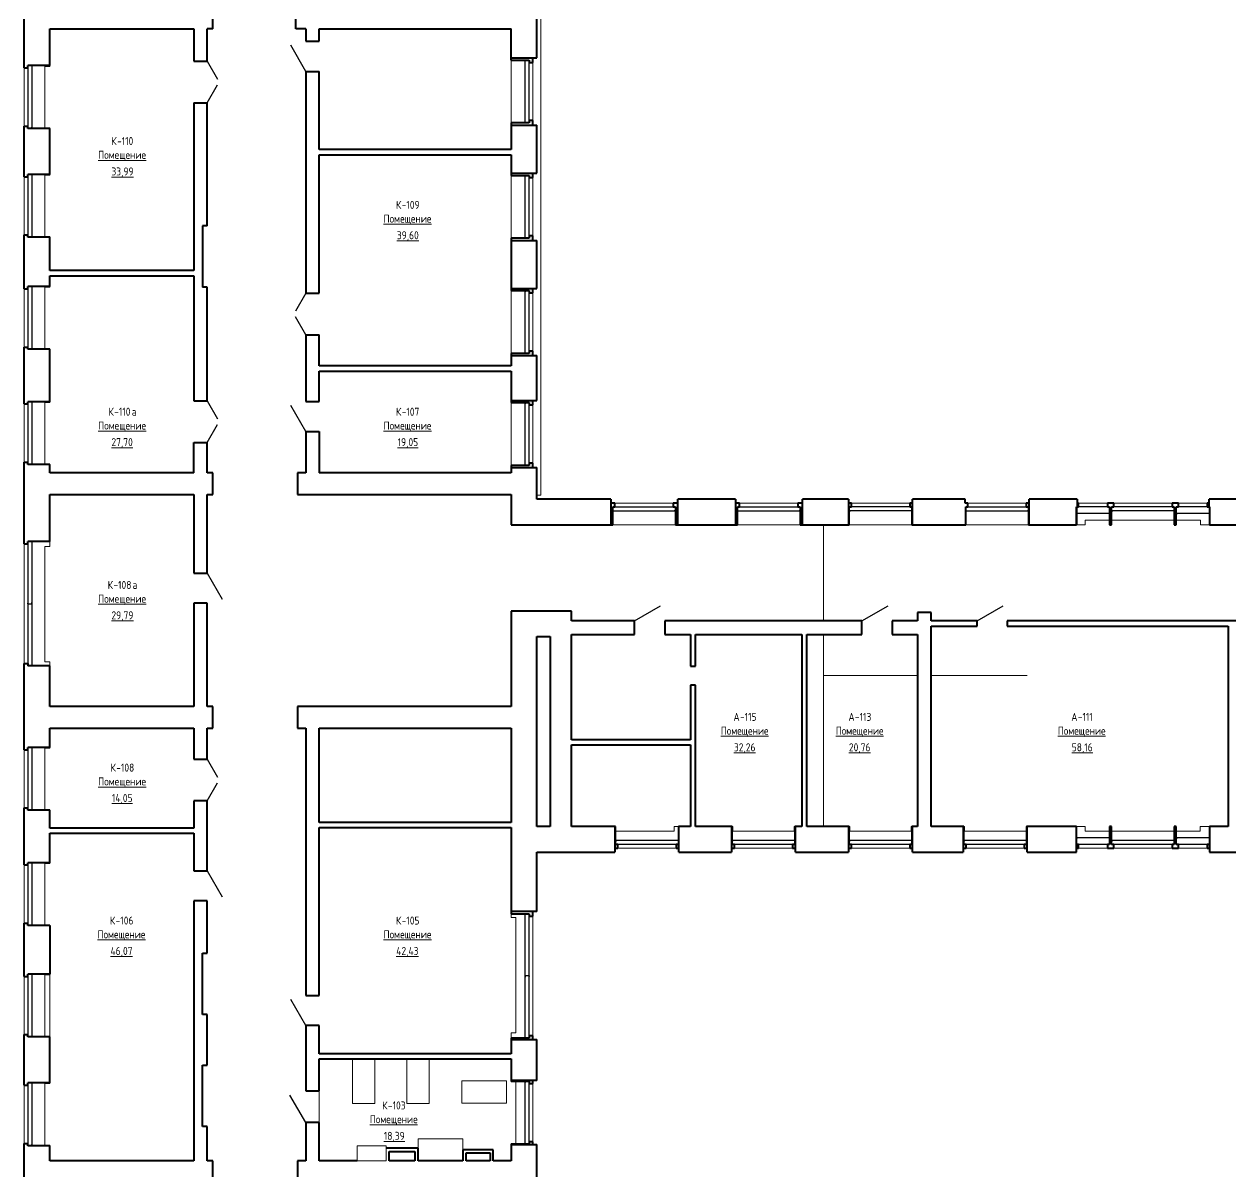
# Model space of a CAD drawing. Header units: millimetres. Extents: x -24 to 373619, y 275 to 149465.
# Drawn here: x 100066 to 137776, y 25385 to 61239 of the extents above; entities that cross this region are included whole.
import ezdxf

# ---------------------------------------------------------------- set-up
doc = ezdxf.new("R2010")
doc.units = ezdxf.units.MM
for name, color, linetype, lineweight in [('Двери', 7, 'Continuous', 18), ('Каркас_Импост', 7, 'Continuous', 30), ('Марки помещений', 7, 'Continuous', 18), ('Мебель', 7, 'Continuous', 18), ('Окна', 7, 'Continuous', 18), ('Панель', 7, 'Continuous', 30), ('Перекрытия', 7, 'Continuous', 18), ('Стены', 7, 'Continuous', 18), ('Стены разрез', 7, 'Continuous', 40)]:
    doc.layers.add(name, color=color, linetype=linetype, lineweight=lineweight)
doc.layers.add('Линии', color=7, linetype='Continuous', lineweight=9, true_color=0x00a600)
doc.styles.add('GOST Common_1', font='GOST Common.ttf', dxfattribs={"width": 0.9, "height": 250})

# ---------------------------------------------------------------- blocks, each defined once
blk = doc.blocks.new('ИРНИТУ-Окно-ГОСТ23166-99_4_2_Створки - 1920 x 2350-763711-001_Весь этаж')
at = {"layer": 'Каркас_Импост'}
for p, q in [((-1018.1, -100), (941.9, -100)), ((-1018.1, -220), (-1018.1, -100)), ((-1018.1, -100), (-983.1, -100)), ((-1018.1, -220), (941.9, -220)), ((-1018.1, -220), (-983.1, -220)), ((941.9, -100), (906.9, -100)), ((941.9, -220), (906.9, -220)), ((941.9, -220), (941.9, -100))]:
    blk.add_line(p, q, dxfattribs=at)
blk = doc.blocks.new('ИРНИТУ-Окно-ГОСТ23166-99_4_2_Створки - 1920 x 2350-1081127-001_Весь этаж')
at = {"layer": 'Каркас_Импост'}
for p, q in [((-1008.1, -100), (931.9, -100)), ((-1008.1, -220), (-1008.1, -100)), ((-1008.1, -100), (-973.1, -100)), ((-1008.1, -220), (931.9, -220)), ((-1008.1, -220), (-973.1, -220)), ((931.9, -100), (896.9, -100)), ((931.9, -220), (916.9, -220)), ((931.9, -220), (931.9, -100))]:
    blk.add_line(p, q, dxfattribs=at)
blk = doc.blocks.new('ИРНИТУ-Окно-ГОСТ23166-99_4_2_Створки - 1920 x 2350-1081123-001_Весь этаж')
at = {"layer": 'Каркас_Импост'}
for p, q in [((-1008.1, -100), (931.9, -100)), ((-1008.1, -220), (-1008.1, -100)), ((-1008.1, -100), (-973.1, -100)), ((-1008.1, -220), (931.9, -220)), ((-1008.1, -220), (-993.1, -220)), ((931.9, -100), (896.9, -100)), ((931.9, -220), (896.9, -220)), ((931.9, -220), (931.9, -100))]:
    blk.add_line(p, q, dxfattribs=at)
blk = doc.blocks.new('ИРНИТУ-Окно-ГОСТ23166-99_4_2_Створки - 1920 x 2350-934199-001_Весь этаж')
at = {"layer": 'Каркас_Импост'}
for p, q in [((-1018.1, 220), (941.9, 220)), ((-1018.1, 220), (-1018.1, 100)), ((-1018.1, 220), (-983.1, 220)), ((-1018.1, 100), (941.9, 100)), ((-1018.1, 100), (-983.1, 100)), ((941.9, 220), (906.9, 220)), ((941.9, 100), (906.9, 100)), ((941.9, 220), (941.9, 100))]:
    blk.add_line(p, q, dxfattribs=at)
blk = doc.blocks.new('ИРНИТУ-Окно-ГОСТ23166-99_2_1_Створка - 1000 x 2350-1080710-001_Весь этаж')
at = {"layer": 'Каркас_Импост'}
for p, q in [((-1018.1, 220), (21.9, 220)), ((-1018.1, 220), (-1018.1, 20)), ((-1018.1, 220), (-983.1, 220)), ((-1018.1, 20), (21.9, 20)), ((-1018.1, 20), (-983.1, 20)), ((21.9, 220), (-13.1, 220)), ((21.9, 20), (-13.1, 20)), ((21.9, 220), (21.9, 20))]:
    blk.add_line(p, q, dxfattribs=at)
blk = doc.blocks.new('ИРНИТУ_Дверь_Однопольная_ДеревяннаяВнутренняя_филенчатая - 900х2080 без верха-1341253-001_Весь этаж')
at = {"layer": 'Панель'}
blk.add_line((-470, 210), (344, 680), dxfattribs=at)
blk = doc.blocks.new('AC_Дверь_Двупольная_ДеревяннаяВнутренняя_филенчатая_с_верхом - 1260х2080-413008-001_Весь этаж')
at = {"layer": 'Панель'}
for p, q in [((-650, 210), (-87, 535)), ((650, 210), (87, 535))]:
    blk.add_line(p, q, dxfattribs=at)
blk = doc.blocks.new('ИРНИТУ_Дверь_Однопольная_ДеревяннаяВнутренняя_филенчатая - 900х2080-1341260-001_Весь этаж')
at = {"layer": 'Панель'}
blk.add_line((-470, 210), (344, 680), dxfattribs=at)
blk = doc.blocks.new('ИРНИТУ_Дверь_Однопольная_ДеревяннаяВнутренняя_филенчатая - 900х2080-1341269-001_Весь этаж')
at = {"layer": 'Панель'}
blk.add_line((-470, 80), (344, 550), dxfattribs=at)
blk = doc.blocks.new('ИРНИТУ_Дверь_Однопольная_ДеревяннаяВнутренняя_филенчатая - 950х3000_c верхней филенкой_-1341336-001_Весь этаж')
at = {"layer": 'Панель'}
blk.add_line((-495, 210), (362, 705), dxfattribs=at)
blk = doc.blocks.new('ИРНИТУ-Окно-ГОСТ23166-99_2_1_Створка - 1000 x 2350-1055992-001_Весь этаж')
at = {"layer": 'Каркас_Импост'}
for p, q in [((-1018.1, -20), (21.9, -20)), ((-1018.1, -220), (-1018.1, -20)), ((-1018.1, -20), (-983.1, -20)), ((-1018.1, -220), (21.9, -220)), ((-1018.1, -220), (-983.1, -220)), ((21.9, -20), (-13.1, -20)), ((21.9, -220), (-13.1, -220)), ((21.9, -220), (21.9, -20))]:
    blk.add_line(p, q, dxfattribs=at)
blk = doc.blocks.new('ИРНИТУ-Окно-ГОСТ23166-99_4_2_Створки - 1920 x 2350-949207-001_Весь этаж')
at = {"layer": 'Каркас_Импост'}
for p, q in [((-1018.1, -100), (941.9, -100)), ((-1018.1, -220), (-1018.1, -100)), ((-1018.1, -100), (-983.1, -100)), ((-1018.1, -220), (941.9, -220)), ((-1018.1, -220), (-983.1, -220)), ((941.9, -100), (906.9, -100)), ((941.9, -220), (906.9, -220)), ((941.9, -220), (941.9, -100))]:
    blk.add_line(p, q, dxfattribs=at)
blk = doc.blocks.new('ИРНИТУ-Окно-ГОСТ23166-99_4_2_Створки - 1920 x 2350-415137-001_Весь этаж')
at = {"layer": 'Каркас_Импост'}
for p, q in [((-1018.1, -160), (941.9, -160)), ((-1018.1, -280), (-1018.1, -160)), ((-1018.1, -160), (-983.1, -160)), ((-1018.1, -280), (941.9, -280)), ((-1018.1, -280), (-983.1, -280)), ((941.9, -160), (906.9, -160)), ((941.9, -280), (906.9, -280)), ((941.9, -280), (941.9, -160))]:
    blk.add_line(p, q, dxfattribs=at)
blk = doc.blocks.new('ИРНИТУ-Окно-ГОСТ23166-99_4_2_Створки - 1920 x 2350-670323-001_Весь этаж')
at = {"layer": 'Каркас_Импост'}
for p, q in [((-1008.1, -160), (931.9, -160)), ((-1008.1, -280), (-1008.1, -160)), ((-1008.1, -160), (-973.1, -160)), ((-1008.1, -280), (931.9, -280)), ((-1008.1, -280), (-973.1, -280)), ((931.9, -160), (896.9, -160)), ((931.9, -280), (916.9, -280)), ((931.9, -280), (931.9, -160))]:
    blk.add_line(p, q, dxfattribs=at)
blk = doc.blocks.new('ИРНИТУ-Окно-ГОСТ23166-99_4_2_Створки - 1920 x 2350-670325-001_Весь этаж')
at = {"layer": 'Каркас_Импост'}
for p, q in [((-1008.1, -160), (931.9, -160)), ((-1008.1, -280), (-1008.1, -160)), ((-1008.1, -160), (-973.1, -160)), ((-1008.1, -280), (931.9, -280)), ((-1008.1, -280), (-993.1, -280)), ((931.9, -160), (896.9, -160)), ((931.9, -280), (896.9, -280)), ((931.9, -280), (931.9, -160))]:
    blk.add_line(p, q, dxfattribs=at)
blk = doc.blocks.new('Шкаф 2 створки_стекло_ - 900х465х760х1455-1391719-001_Весь этаж')
at = {"layer": 'Мебель'}
for p, q in [((-450, 235.5), (450, 235.5)), ((-450, 235.5), (-450, 232.5)), ((450, 232.5), (-450, 232.5)), ((450, 232.5), (-450, 232.5)), ((-450, 232.5), (-450, -232.5)), ((450, 232.5), (450, 235.5)), ((450, -232.5), (450, 232.5)), ((-450, -232.5), (450, -232.5))]:
    blk.add_line(p, q, dxfattribs=at)
blk = doc.blocks.new('Стол СТ-1 - Стол СТ-1 1395х695х740-1389720-001_Весь этаж')
at = {"layer": 'Мебель'}
for p, q in [((-697.5, 347.5), (-697.5, -347.5)), ((697.5, -347.5), (697.5, 347.5)), ((-697.5, -347.5), (697.5, -347.5))]:
    blk.add_line(p, q, dxfattribs=at)
blk = doc.blocks.new('Стол СТ-1 - Стол СТ-1 1395х695х740-V33-001_Весь этаж')
at = {"layer": 'Мебель'}
for p, q in [((697.5, 347.5), (-697.5, 347.5)), ((-697.5, 347.5), (-697.5, -347.5)), ((-697.5, -347.5), (697.5, -347.5))]:
    blk.add_line(p, q, dxfattribs=at)
blk = doc.blocks.new('Стол СТ-1 - Стол СТ-1 1395х695х740-V34-001_Весь этаж')
at = {"layer": 'Мебель'}
for p, q in [((697.5, 347.5), (-697.5, 347.5)), ((-697.5, 347.5), (-697.5, -347.5)), ((697.5, -347.5), (697.5, 347.5)), ((-697.5, -347.5), (697.5, -347.5))]:
    blk.add_line(p, q, dxfattribs=at)

msp = doc.modelspace()

# ---------------------------------------------------------------- linework, layer by layer
at = {"layer": 'Линии'}
for p, q in [((125046, 45595), (125046, 42595)), ((125046, 42175), (125046, 36175)), ((125046, 40895), (127986, 40895)), ((128406, 40895), (131410, 40895))]:
    msp.add_line(p, q, dxfattribs=at)
at = {"layer": 'Перекрытия'}
msp.add_line((109286, 26929), (109286, 27919), dxfattribs=at)
at = {"layer": 'Стены'}
for p, q in [((116216, 70165), (116216, 46525)), ((115286, 58155), (115286, 60115)), ((115966, 60045), (115966, 58225)), ((100066, 58053), (100066, 59873)), ((100716, 58001), (100716, 59921)), ((100716, 59921), (100866, 59921)), ((100866, 59943), (100866, 59921)), ((100866, 58001), (100716, 58001)), ((100866, 58001), (100866, 57983)), ((100066, 54653), (100066, 56473)), ((100716, 54601), (100716, 56521)), ((100716, 56521), (100866, 56521)), ((100866, 56543), (100866, 56521)), ((115286, 54555), (115286, 56515)), ((115966, 56445), (115966, 54625)), ((100866, 54601), (100716, 54601)), ((100866, 54601), (100866, 54583)), ((100066, 51153), (100066, 52973)), ((100716, 51101), (100716, 53021)), ((100716, 53021), (100866, 53021)), ((100866, 53043), (100866, 53021)), ((115286, 50955), (115286, 52915)), ((115966, 52845), (115966, 51025)), ((100866, 51101), (100716, 51101)), ((100866, 51101), (100866, 51083)), ((100716, 47496), (100716, 49416)), ((100716, 49416), (100866, 49416)), ((100866, 49443), (100866, 49416)), ((115286, 47455), (115286, 49415)), ((100066, 47553), (100066, 49373)), ((115966, 49345), (115966, 47525)), ((100866, 47496), (100716, 47496)), ((100866, 47496), (100866, 47483)), ((116086, 46525), (116216, 46525)), ((118529, 46275), (120349, 46275)), ((122426, 46275), (124246, 46275)), ((125920, 46275), (127740, 46275)), ((129561, 46275), (131381, 46275)), ((132969, 46155), (132969, 45595)), ((133018, 46275), (133918, 46275)), ((134118, 46275), (135938, 46275)), ((136138, 46275), (137038, 46275)), ((137093, 45595), (137093, 46155)), ((133223, 45595), (133223, 45745)), ((133223, 45745), (133988, 45745)), ((134048, 45745), (136008, 45745)), ((136068, 45745), (136823, 45745)), ((136823, 45745), (136823, 45595)), ((120419, 45595), (118459, 45595)), ((124316, 45595), (122356, 45595)), ((127810, 45595), (125850, 45595)), ((131451, 45595), (129491, 45595)), ((133223, 45595), (132948, 45595)), ((137108, 45595), (136823, 45595)), ((100066, 41263), (100066, 45003)), ((100716, 41316), (100716, 44916)), ((100716, 44916), (100866, 44916)), ((100866, 45073), (100866, 44916)), ((100866, 41316), (100716, 41316)), ((100866, 41316), (100866, 41193)), ((100066, 36753), (100066, 38573)), ((100716, 36696), (100716, 38616)), ((100716, 38616), (100866, 38616)), ((100866, 38643), (100866, 38616)), ((100866, 36696), (100716, 36696)), ((100866, 36696), (100866, 36683)), ((120375, 36025), (118550, 36025)), ((120375, 36175), (120510, 36175)), ((120375, 36175), (120375, 36025)), ((122190, 36175), (122210, 36175)), ((122210, 36025), (122210, 36175)), ((124130, 36025), (122210, 36025)), ((124130, 36175), (124150, 36175)), ((124130, 36175), (124130, 36025)), ((125850, 36175), (125870, 36175)), ((125870, 36025), (125870, 36175)), ((127790, 36025), (125870, 36025)), ((127790, 36175), (127810, 36175)), ((127790, 36175), (127790, 36025)), ((129430, 36175), (129455, 36175)), ((129455, 36025), (129455, 36175)), ((131375, 36025), (129455, 36025)), ((131375, 36175), (131390, 36175)), ((131375, 36175), (131375, 36025)), ((132948, 36175), (133218, 36175)), ((133218, 36025), (133218, 36175)), ((133988, 36025), (133218, 36025)), ((136008, 36025), (134048, 36025)), ((136818, 36025), (136068, 36025)), ((136818, 36175), (137108, 36175)), ((136818, 36175), (136818, 36025)), ((120440, 35495), (118620, 35495)), ((124080, 35495), (122260, 35495)), ((127740, 35495), (125920, 35495)), ((131320, 35495), (129500, 35495)), ((133918, 35495), (133018, 35495)), ((135938, 35495), (134118, 35495)), ((137038, 35495), (136138, 35495)), ((100066, 33153), (100066, 34973)), ((100716, 33096), (100716, 35016)), ((100716, 35016), (100866, 35016)), ((100866, 35043), (100866, 35016)), ((115286, 33330), (115286, 33445)), ((115286, 33330), (115436, 33330)), ((115436, 33330), (115436, 29730)), ((115966, 33375), (115966, 29635)), ((100866, 33096), (100716, 33096)), ((100866, 33096), (100866, 33083)), ((100066, 29671), (100066, 31491)), ((100716, 29621), (100716, 31541)), ((100716, 31541), (100866, 31541)), ((100866, 31561), (100866, 29601)), ((100866, 29621), (100716, 29621)), ((115286, 29565), (115286, 29730)), ((115436, 29730), (115286, 29730)), ((100066, 26271), (100066, 28091)), ((100716, 26221), (100716, 28141)), ((100716, 28141), (100866, 28141)), ((100866, 28161), (100866, 28141)), ((115286, 28195), (115286, 28215)), ((115286, 28195), (115436, 28195)), ((115436, 28195), (115436, 26275)), ((115966, 28145), (115966, 26325)), ((100866, 26221), (100716, 26221)), ((100866, 26221), (100866, 26201)), ((115286, 26255), (115286, 26275)), ((115436, 26275), (115286, 26275))]:
    msp.add_line(p, q, dxfattribs=at)
at = {"layer": 'Стены разрез'}
for p, q in [((116086, 60185), (116086, 64705)), ((100066, 59873), (100066, 62605)), ((105961, 61095), (105961, 62895)), ((108559, 61095), (108559, 62895)), ((100866, 61095), (105366, 61095)), ((100866, 59943), (100866, 61095)), ((105366, 61095), (105366, 60084)), ((105786, 60084), (105786, 61095)), ((105961, 61095), (105786, 61095)), ((108866, 61095), (108559, 61095)), ((108866, 61095), (108866, 60704)), ((109286, 60704), (109286, 61095)), ((109286, 61095), (115286, 61095)), ((115286, 60115), (115286, 61095)), ((108866, 60704), (109286, 60704)), ((105366, 60084), (105786, 60084)), ((115286, 60185), (116086, 60185)), ((115286, 60115), (115846, 60115)), ((115846, 60115), (115846, 60045)), ((115846, 60045), (115966, 60045)), ((115966, 60045), (115966, 60185)), ((100066, 59873), (100186, 59873)), ((100186, 59873), (100186, 59943)), ((100866, 59943), (100186, 59943)), ((108866, 59764), (108866, 52831)), ((108866, 59764), (109286, 59764)), ((109286, 57321), (109286, 59764)), ((105366, 58784), (105366, 53541)), ((105366, 58784), (105786, 58784)), ((105786, 54941), (105786, 58784)), ((115846, 58155), (115286, 58155)), ((115286, 58155), (115286, 57321)), ((115286, 58085), (116086, 58085)), ((115966, 58225), (115846, 58225)), ((115846, 58225), (115846, 58155)), ((115966, 58085), (115966, 58225)), ((116086, 56585), (116086, 58085)), ((100066, 56473), (100066, 58053)), ((100066, 58053), (100186, 58053)), ((100186, 57983), (100186, 58053)), ((100866, 57983), (100186, 57983)), ((100866, 56543), (100866, 57983)), ((115286, 57321), (109286, 57321)), ((109286, 52831), (109286, 57161)), ((109286, 57161), (115286, 57161)), ((115286, 57161), (115286, 56515)), ((115286, 56585), (116086, 56585)), ((115966, 56445), (115966, 56585)), ((100066, 56473), (100186, 56473)), ((100186, 56473), (100186, 56543)), ((100866, 56543), (100186, 56543)), ((115286, 56515), (115846, 56515)), ((115846, 56515), (115846, 56445)), ((115846, 56445), (115966, 56445)), ((105636, 54941), (105636, 53021)), ((105786, 54941), (105636, 54941)), ((100066, 52973), (100066, 54653)), ((100066, 54653), (100186, 54653)), ((100186, 54583), (100186, 54653)), ((100866, 54583), (100186, 54583)), ((100866, 53541), (100866, 54583)), ((115846, 54555), (115286, 54555)), ((115286, 54555), (115286, 52915)), ((115286, 54485), (116086, 54485)), ((115966, 54625), (115846, 54625)), ((115846, 54625), (115846, 54555)), ((115966, 54485), (115966, 54625)), ((116086, 52985), (116086, 54485)), ((105366, 53541), (100866, 53541)), ((100866, 53043), (100866, 53381)), ((100866, 53381), (105366, 53381)), ((105366, 53381), (105366, 49471)), ((100066, 52973), (100186, 52973)), ((100186, 52973), (100186, 53043)), ((100866, 53043), (100186, 53043)), ((105786, 53021), (105636, 53021)), ((105786, 49471), (105786, 53021)), ((108866, 52831), (109286, 52831)), ((115286, 52985), (116086, 52985)), ((115286, 52915), (115846, 52915)), ((115846, 52915), (115846, 52845)), ((115846, 52845), (115966, 52845)), ((115966, 52845), (115966, 52985)), ((108866, 51531), (108866, 49451)), ((108866, 51531), (109286, 51531)), ((109286, 50561), (109286, 51531)), ((100066, 49373), (100066, 51153)), ((100066, 51153), (100186, 51153)), ((100186, 51083), (100186, 51153)), ((100866, 51083), (100186, 51083)), ((100866, 49443), (100866, 51083)), ((115846, 50955), (115286, 50955)), ((115286, 50955), (115286, 50561)), ((115966, 51025), (115846, 51025)), ((115846, 51025), (115846, 50955)), ((115966, 50885), (115966, 51025)), ((115286, 50561), (109286, 50561)), ((115286, 50885), (116086, 50885)), ((116086, 49485), (116086, 50885)), ((109286, 49451), (109286, 50401)), ((109286, 50401), (115286, 50401)), ((115286, 50401), (115286, 49415)), ((100186, 49373), (100186, 49443)), ((100866, 49443), (100186, 49443)), ((105366, 49471), (105786, 49471)), ((108866, 49451), (109286, 49451)), ((115286, 49485), (116086, 49485)), ((115286, 49415), (115846, 49415)), ((115846, 49415), (115846, 49345)), ((115966, 49345), (115966, 49485)), ((100066, 49373), (100186, 49373)), ((115846, 49345), (115966, 49345)), ((108866, 48511), (108866, 47225)), ((108866, 48511), (109286, 48511)), ((109286, 48511), (109286, 47225)), ((105366, 47225), (105366, 48171)), ((105366, 48171), (105786, 48171)), ((105786, 47225), (105786, 48171)), ((100066, 45003), (100066, 47553)), ((100066, 47553), (100186, 47553)), ((100186, 47483), (100186, 47553)), ((115966, 47525), (115846, 47525)), ((115846, 47525), (115846, 47455)), ((115966, 47385), (115966, 47525)), ((100866, 47483), (100186, 47483)), ((100866, 47225), (100866, 47483)), ((105366, 47225), (100866, 47225)), ((105961, 47225), (105786, 47225)), ((105961, 46545), (105961, 47225)), ((108866, 47225), (108613, 47225)), ((108613, 47225), (108613, 46545)), ((115286, 47225), (109286, 47225)), ((115846, 47455), (115286, 47455)), ((115286, 47455), (115286, 47225)), ((115286, 47385), (116086, 47385)), ((116086, 46395), (116086, 47385)), ((100866, 46545), (105366, 46545)), ((100866, 45073), (100866, 46545)), ((105366, 46545), (105366, 44091)), ((105786, 46545), (105961, 46545)), ((105786, 44091), (105786, 46545)), ((108613, 46545), (115286, 46545)), ((115286, 46545), (115286, 45595)), ((118396, 46395), (116086, 46395)), ((118396, 46395), (118396, 45595)), ((122294, 46395), (120496, 46395)), ((120496, 45595), (120496, 46395)), ((122294, 46395), (122294, 45595)), ((125830, 46395), (124394, 46395)), ((124394, 45595), (124394, 46395)), ((125830, 46395), (125830, 45595)), ((129469, 46395), (127830, 46395)), ((127830, 45595), (127830, 46395)), ((129469, 46275), (129469, 46395)), ((132969, 46395), (131469, 46395)), ((131469, 45595), (131469, 46395)), ((132969, 46395), (132969, 46155)), ((138593, 46395), (137093, 46395)), ((137093, 46155), (137093, 46395)), ((118529, 46275), (118396, 46275)), ((118459, 45595), (118459, 46155)), ((118459, 46155), (118529, 46155)), ((118529, 46155), (118529, 46275)), ((120496, 46275), (120349, 46275)), ((120349, 46275), (120349, 46155)), ((120349, 46155), (120419, 46155)), ((120419, 46155), (120419, 45595)), ((122426, 46275), (122294, 46275)), ((122356, 45595), (122356, 46155)), ((122356, 46155), (122426, 46155)), ((122426, 46155), (122426, 46275)), ((124394, 46275), (124246, 46275)), ((124246, 46275), (124246, 46155)), ((124246, 46155), (124316, 46155)), ((124316, 46155), (124316, 45595)), ((125920, 46275), (125830, 46275)), ((125850, 45595), (125850, 46155)), ((125850, 46155), (125920, 46155)), ((125920, 46155), (125920, 46275)), ((127830, 46275), (127740, 46275)), ((127740, 46275), (127740, 46155)), ((127740, 46155), (127810, 46155)), ((127810, 46155), (127810, 45595)), ((129561, 46275), (129469, 46275)), ((129491, 45595), (129491, 46155)), ((129491, 46155), (129561, 46155)), ((129561, 46155), (129561, 46275)), ((131469, 46275), (131381, 46275)), ((131381, 46275), (131381, 46155)), ((131381, 46155), (131451, 46155)), ((131451, 46155), (131451, 45595)), ((132948, 45595), (132948, 46155)), ((132948, 46155), (133018, 46155)), ((133018, 46275), (132969, 46275)), ((133018, 46155), (133018, 46275)), ((134118, 46275), (133918, 46275)), ((133918, 46275), (133918, 46155)), ((133918, 46155), (133988, 46155)), ((133988, 46155), (133988, 45595)), ((134048, 45595), (134048, 46155)), ((134048, 46155), (134118, 46155)), ((134118, 46155), (134118, 46275)), ((136138, 46275), (135938, 46275)), ((135938, 46275), (135938, 46155)), ((135938, 46155), (136008, 46155)), ((136008, 46155), (136008, 45595)), ((136068, 45595), (136068, 46155)), ((136068, 46155), (136138, 46155)), ((136138, 46155), (136138, 46275)), ((137093, 46275), (137038, 46275)), ((137038, 46275), (137038, 46155)), ((137038, 46155), (137108, 46155)), ((137108, 46155), (137108, 45595)), ((115286, 45595), (118459, 45595)), ((120419, 45595), (122356, 45595)), ((124316, 45595), (125850, 45595)), ((127810, 45595), (129491, 45595)), ((131451, 45595), (132948, 45595)), ((133988, 45595), (134048, 45595)), ((136008, 45595), (136068, 45595)), ((137108, 45595), (138608, 45595)), ((100066, 45003), (100186, 45003)), ((100186, 45003), (100186, 45073)), ((100866, 45073), (100186, 45073)), ((105366, 44091), (105786, 44091)), ((105366, 43151), (105366, 39925)), ((105786, 43151), (105366, 43151)), ((105786, 39925), (105786, 43151)), ((115286, 42905), (115286, 39925)), ((117166, 42905), (115286, 42905)), ((117166, 42595), (117166, 42905)), ((127986, 42855), (127986, 42595)), ((128406, 42855), (127986, 42855)), ((128406, 42595), (128406, 42855)), ((119143, 42595), (117166, 42595)), ((119143, 42175), (119143, 42595)), ((126249, 42595), (120083, 42595)), ((120083, 42595), (120083, 42175)), ((126249, 42175), (126249, 42595)), ((127986, 42595), (127189, 42595)), ((127189, 42595), (127189, 42175)), ((129849, 42595), (128406, 42595)), ((128406, 36175), (128406, 42435)), ((128406, 42435), (129849, 42435)), ((129849, 42435), (129849, 42595)), ((139399, 42595), (130789, 42595)), ((130789, 42595), (130789, 42435)), ((130789, 42435), (137696, 42435)), ((137696, 42435), (137696, 36175)), ((116086, 36175), (116086, 42105)), ((116086, 42105), (116506, 42105)), ((116506, 42105), (116506, 36175)), ((117166, 38884), (117166, 42175)), ((117166, 42175), (119143, 42175)), ((120083, 42175), (120886, 42175)), ((120886, 42175), (120886, 41185)), ((121046, 42175), (124366, 42175)), ((121046, 41185), (121046, 42175)), ((124366, 42175), (124366, 36175)), ((124526, 42175), (126249, 42175)), ((124526, 36175), (124526, 42175)), ((127189, 42175), (127986, 42175)), ((127986, 42175), (127986, 36175)), ((100066, 38573), (100066, 41263)), ((100066, 41263), (100186, 41263)), ((100186, 41263), (100186, 41193)), ((100866, 41193), (100186, 41193)), ((100866, 39925), (100866, 41193)), ((120886, 41185), (121046, 41185)), ((120886, 40585), (120886, 38884)), ((121046, 40585), (120886, 40585)), ((121046, 36175), (121046, 40585)), ((105366, 39925), (100866, 39925)), ((105961, 39925), (105786, 39925)), ((105961, 39245), (105961, 39925)), ((115286, 39925), (108613, 39925)), ((108613, 39925), (108613, 39245)), ((100866, 39245), (105366, 39245)), ((100866, 38643), (100866, 39245)), ((105366, 39245), (105366, 38274)), ((105786, 39245), (105961, 39245)), ((105786, 38274), (105786, 39245)), ((108613, 39245), (108866, 39245)), ((108866, 39245), (108866, 30894)), ((109286, 39245), (115286, 39245)), ((109286, 36304), (109286, 39245)), ((115286, 39245), (115286, 36304)), ((120886, 38884), (117166, 38884)), ((100066, 38573), (100186, 38573)), ((100186, 38573), (100186, 38643)), ((100866, 38643), (100186, 38643)), ((117166, 36175), (117166, 38724)), ((117166, 38724), (120886, 38724)), ((120886, 38724), (120886, 36175)), ((105366, 38274), (105786, 38274)), ((105366, 36974), (105366, 36124)), ((105786, 36974), (105366, 36974)), ((105786, 34794), (105786, 36974)), ((100066, 34973), (100066, 36753)), ((100066, 36753), (100186, 36753)), ((100186, 36683), (100186, 36753)), ((100866, 36683), (100186, 36683)), ((100866, 36124), (100866, 36683)), ((115286, 36304), (109286, 36304)), ((105366, 36124), (100866, 36124)), ((100866, 35043), (100866, 35964)), ((100866, 35964), (105366, 35964)), ((105366, 35964), (105366, 34794)), ((109286, 30894), (109286, 36144)), ((109286, 36144), (115286, 36144)), ((115286, 36144), (115286, 33445)), ((116506, 36175), (116086, 36175)), ((118550, 36175), (117166, 36175)), ((118530, 36175), (118530, 35375)), ((118550, 35615), (118550, 36175)), ((120886, 36175), (120510, 36175)), ((120510, 36175), (120510, 35615)), ((120530, 35375), (120530, 36175)), ((122190, 36175), (121046, 36175)), ((122170, 36175), (122170, 35375)), ((122190, 35615), (122190, 36175)), ((124366, 36175), (124150, 36175)), ((124150, 36175), (124150, 35615)), ((124170, 35375), (124170, 36175)), ((125850, 36175), (124526, 36175)), ((125830, 36175), (125830, 35375)), ((125850, 35615), (125850, 36175)), ((127986, 36175), (127810, 36175)), ((127810, 36175), (127810, 35615)), ((127830, 35375), (127830, 36175)), ((129430, 36175), (128406, 36175)), ((129410, 36175), (129410, 35375)), ((129430, 35615), (129430, 36175)), ((132948, 36175), (131390, 36175)), ((131390, 36175), (131390, 35615)), ((131410, 35375), (131410, 36175)), ((132948, 35375), (132948, 36175)), ((134048, 36175), (133988, 36175)), ((133988, 36175), (133988, 35615)), ((134048, 35615), (134048, 36175)), ((136068, 36175), (136008, 36175)), ((136008, 36175), (136008, 35615)), ((136068, 35615), (136068, 36175)), ((137696, 36175), (137108, 36175)), ((137108, 36175), (137108, 35375)), ((118530, 35495), (118620, 35495)), ((118620, 35615), (118550, 35615)), ((118620, 35495), (118620, 35615)), ((120510, 35615), (120440, 35615)), ((120440, 35615), (120440, 35495)), ((120440, 35495), (120530, 35495)), ((122170, 35495), (122260, 35495)), ((122260, 35615), (122190, 35615)), ((122260, 35495), (122260, 35615)), ((124150, 35615), (124080, 35615)), ((124080, 35615), (124080, 35495)), ((124080, 35495), (124170, 35495)), ((125830, 35495), (125920, 35495)), ((125920, 35615), (125850, 35615)), ((125920, 35495), (125920, 35615)), ((127810, 35615), (127740, 35615)), ((127740, 35615), (127740, 35495)), ((127740, 35495), (127830, 35495)), ((129410, 35495), (129500, 35495)), ((129500, 35615), (129430, 35615)), ((129500, 35495), (129500, 35615)), ((131390, 35615), (131320, 35615)), ((131320, 35615), (131320, 35495)), ((131320, 35495), (131410, 35495)), ((133018, 35615), (132948, 35615)), ((132948, 35495), (133018, 35495)), ((133018, 35495), (133018, 35615)), ((133988, 35615), (133918, 35615)), ((133918, 35615), (133918, 35495)), ((133918, 35495), (134118, 35495)), ((134118, 35615), (134048, 35615)), ((134118, 35495), (134118, 35615)), ((136008, 35615), (135938, 35615)), ((135938, 35615), (135938, 35495)), ((135938, 35495), (136138, 35495)), ((136138, 35615), (136068, 35615)), ((136138, 35495), (136138, 35615)), ((137108, 35615), (137038, 35615)), ((137038, 35615), (137038, 35495)), ((137038, 35495), (137108, 35495)), ((116086, 35375), (118530, 35375)), ((116086, 33519), (116086, 35375)), ((120530, 35375), (122170, 35375)), ((124170, 35375), (125830, 35375)), ((127830, 35375), (129410, 35375)), ((131410, 35375), (132948, 35375)), ((137108, 35375), (138690, 35375)), ((100066, 34973), (100186, 34973)), ((100186, 34973), (100186, 35043)), ((100866, 35043), (100186, 35043)), ((105366, 34794), (105786, 34794)), ((105366, 33854), (105366, 25725)), ((105786, 33854), (105366, 33854)), ((105786, 32217), (105786, 33854)), ((116086, 33519), (115286, 33519)), ((115286, 33445), (115846, 33445)), ((115846, 33445), (115846, 33375)), ((115846, 33375), (115966, 33375)), ((115966, 33375), (115966, 33519)), ((100066, 31491), (100066, 33153)), ((100066, 33153), (100186, 33153)), ((100186, 33083), (100186, 33153)), ((100866, 33083), (100186, 33083)), ((100866, 33083), (100866, 31561)), ((105636, 30297), (105636, 32217)), ((105636, 32217), (105786, 32217)), ((100066, 31491), (100186, 31491)), ((100186, 31491), (100186, 31561)), ((100866, 31561), (100186, 31561)), ((108866, 30894), (109286, 30894)), ((105786, 30297), (105636, 30297)), ((105786, 28717), (105786, 30297)), ((108866, 29954), (108866, 27919)), ((109286, 29954), (108866, 29954)), ((109286, 29072), (109286, 29954)), ((100066, 28091), (100066, 29671)), ((100066, 29671), (100186, 29671)), ((100186, 29601), (100186, 29671)), ((100866, 29601), (100186, 29601)), ((100866, 28161), (100866, 29601)), ((115286, 29565), (115286, 29072)), ((115846, 29565), (115286, 29565)), ((115286, 29519), (116086, 29519)), ((115966, 29635), (115846, 29635)), ((115846, 29635), (115846, 29565)), ((115966, 29519), (115966, 29635)), ((116086, 28235), (116086, 29519)), ((115286, 29072), (109286, 29072)), ((105636, 26797), (105636, 28717)), ((105636, 28717), (105786, 28717)), ((109286, 27919), (109286, 28912)), ((109286, 28912), (115286, 28912)), ((115286, 28912), (115286, 28215)), ((100066, 28091), (100186, 28091)), ((100186, 28091), (100186, 28161)), ((100866, 28161), (100186, 28161)), ((108866, 27919), (109286, 27919)), ((116086, 28235), (115286, 28235)), ((115286, 28215), (115846, 28215)), ((115846, 28215), (115846, 28145)), ((115846, 28145), (115966, 28145)), ((115966, 28145), (115966, 28235)), ((105786, 26797), (105636, 26797)), ((105786, 25725), (105786, 26797)), ((108866, 26929), (108866, 25725)), ((109286, 26929), (108866, 26929)), ((109286, 25725), (109286, 26929)), ((100066, 23991), (100066, 26271)), ((100066, 26271), (100186, 26271)), ((100186, 26201), (100186, 26271)), ((100866, 26201), (100186, 26201)), ((100866, 25725), (100866, 26201)), ((112376, 26125), (111376, 26125)), ((111476, 26025), (112276, 26025)), ((111476, 25725), (111476, 26025)), ((112276, 26025), (112276, 25725)), ((112376, 25725), (112376, 26125)), ((114726, 26075), (113776, 26075)), ((113776, 26075), (113776, 25725)), ((114726, 25725), (114726, 26075)), ((115286, 26255), (115286, 25725)), ((115846, 26255), (115286, 26255)), ((115286, 26235), (116086, 26235)), ((115966, 26325), (115846, 26325)), ((115846, 26325), (115846, 26255)), ((115966, 26235), (115966, 26325)), ((116086, 24715), (116086, 26235)), ((105366, 25725), (100866, 25725)), ((105961, 25725), (105786, 25725)), ((105961, 25045), (105961, 25725)), ((108866, 25725), (108613, 25725)), ((108613, 25725), (108613, 25045)), ((110476, 25725), (109286, 25725)), ((112276, 25725), (111476, 25725)), ((113776, 25725), (112376, 25725)), ((113876, 25975), (114626, 25975)), ((113876, 25725), (113876, 25975)), ((114626, 25725), (113876, 25725)), ((114626, 25975), (114626, 25725)), ((115286, 25725), (114726, 25725))]:
    msp.add_line(p, q, dxfattribs=at)

# ---------------------------------------------------------------- block references
at = {"layer": 'Двери'}
for name, p, rotation in [('ИРНИТУ_Дверь_Однопольная_ДеревяннаяВнутренняя_филенчатая - 900х2080 без верха-1341253-001_Весь этаж', (109076, 60234), 89.99999999999993), ('AC_Дверь_Двупольная_ДеревяннаяВнутренняя_филенчатая_с_верхом - 1260х2080-413008-001_Весь этаж', (105576, 59434), 269.9999999999999), ('AC_Дверь_Двупольная_ДеревяннаяВнутренняя_филенчатая_с_верхом - 1260х2080-413008-001_Весь этаж', (109076, 52181), 89.99999999999993), ('AC_Дверь_Двупольная_ДеревяннаяВнутренняя_филенчатая_с_верхом - 1260х2080-413008-001_Весь этаж', (105576, 48821), 269.9999999999999), ('ИРНИТУ_Дверь_Однопольная_ДеревяннаяВнутренняя_филенчатая - 900х2080 без верха-1341253-001_Весь этаж', (109076, 48981), 89.99999999999993), ('ИРНИТУ_Дверь_Однопольная_ДеревяннаяВнутренняя_филенчатая - 900х2080 без верха-1341253-001_Весь этаж', (105576, 43621), 269.9999999999998), ('AC_Дверь_Двупольная_ДеревяннаяВнутренняя_филенчатая_с_верхом - 1260х2080-413008-001_Весь этаж', (105576, 37624), 269.9999999999999), ('ИРНИТУ_Дверь_Однопольная_ДеревяннаяВнутренняя_филенчатая - 900х2080-1341260-001_Весь этаж', (105576, 34324), 269.9999999999999), ('ИРНИТУ_Дверь_Однопольная_ДеревяннаяВнутренняя_филенчатая - 900х2080 без верха-1341253-001_Весь этаж', (109076, 30424), 89.99999999999993), ('ИРНИТУ_Дверь_Однопольная_ДеревяннаяВнутренняя_филенчатая - 950х3000_c верхней филенкой_-1341336-001_Весь этаж', (109076, 27424), 89.99999999999993)]:
    msp.add_blockref(name, p, dxfattribs=dict(at, rotation=rotation))
for name, p in [('ИРНИТУ_Дверь_Однопольная_ДеревяннаяВнутренняя_филенчатая - 900х2080-1341260-001_Весь этаж', (119613, 42385)), ('ИРНИТУ_Дверь_Однопольная_ДеревяннаяВнутренняя_филенчатая - 900х2080-1341260-001_Весь этаж', (126719, 42385)), ('ИРНИТУ_Дверь_Однопольная_ДеревяннаяВнутренняя_филенчатая - 900х2080-1341269-001_Весь этаж', (130319, 42515))]:
    msp.add_blockref(name, p, dxfattribs=at)
at = {"layer": 'Мебель'}
for name, p, rotation in [('Стол СТ-1 - Стол СТ-1 1395х695х740-V33-001_Весь этаж', (110676, 28215), 90.00000000000017), ('Стол СТ-1 - Стол СТ-1 1395х695х740-V33-001_Весь этаж', (112376, 28215), 90.00000000000017), ('Стол СТ-1 - Стол СТ-1 1395х695х740-V34-001_Весь этаж', (114438, 27880), 180), ('Стол СТ-1 - Стол СТ-1 1395х695х740-1389720-001_Весь этаж', (113076, 26073), 180), ('Шкаф 2 створки_стекло_ - 900х465х760х1455-1391719-001_Весь этаж', (110926, 25961), 180)]:
    msp.add_blockref(name, p, dxfattribs=dict(at, rotation=rotation))
at = {"layer": 'Окна'}
for name, p, rotation in [('ИРНИТУ-Окно-ГОСТ23166-99_4_2_Створки - 1920 x 2350-763711-001_Весь этаж', (115626, 59173), 90), ('ИРНИТУ-Окно-ГОСТ23166-99_4_2_Створки - 1920 x 2350-415137-001_Весь этаж', (100466, 58924), 269.9999999999999), ('ИРНИТУ-Окно-ГОСТ23166-99_4_2_Створки - 1920 x 2350-415137-001_Весь этаж', (100466, 55524), 269.9999999999999), ('ИРНИТУ-Окно-ГОСТ23166-99_4_2_Створки - 1920 x 2350-763711-001_Весь этаж', (115626, 55573), 90), ('ИРНИТУ-Окно-ГОСТ23166-99_4_2_Створки - 1920 x 2350-415137-001_Весь этаж', (100466, 52024), 269.9999999999999), ('ИРНИТУ-Окно-ГОСТ23166-99_4_2_Створки - 1920 x 2350-763711-001_Весь этаж', (115626, 51973), 90), ('ИРНИТУ-Окно-ГОСТ23166-99_4_2_Створки - 1920 x 2350-415137-001_Весь этаж', (100466, 48424), 269.9999999999999), ('ИРНИТУ-Окно-ГОСТ23166-99_4_2_Створки - 1920 x 2350-763711-001_Весь этаж', (115626, 48473), 90), ('ИРНИТУ-Окно-ГОСТ23166-99_4_2_Створки - 1920 x 2350-949207-001_Весь этаж', (126792, 45935), 180), ('ИРНИТУ-Окно-ГОСТ23166-99_2_1_Створка - 1000 x 2350-1055992-001_Весь этаж', (132970, 45935), 180), ('ИРНИТУ-Окно-ГОСТ23166-99_4_2_Створки - 1920 x 2350-949207-001_Весь этаж', (134990, 45935), 180), ('ИРНИТУ-Окно-ГОСТ23166-99_2_1_Створка - 1000 x 2350-1055992-001_Весь этаж', (136090, 45935), 180), ('ИРНИТУ-Окно-ГОСТ23166-99_4_2_Створки - 1920 x 2350-670323-001_Весь этаж', (100466, 44064), 269.9999999999999), ('ИРНИТУ-Окно-ГОСТ23166-99_4_2_Створки - 1920 x 2350-670325-001_Весь этаж', (100466, 42124), 269.9999999999999), ('ИРНИТУ-Окно-ГОСТ23166-99_4_2_Створки - 1920 x 2350-415137-001_Весь этаж', (100466, 37624), 269.9999999999999), ('ИРНИТУ-Окно-ГОСТ23166-99_4_2_Створки - 1920 x 2350-934199-001_Весь этаж', (119492, 35835), 180), ('ИРНИТУ-Окно-ГОСТ23166-99_4_2_Створки - 1920 x 2350-934199-001_Весь этаж', (123132, 35835), 180), ('ИРНИТУ-Окно-ГОСТ23166-99_4_2_Створки - 1920 x 2350-934199-001_Весь этаж', (126792, 35835), 180), ('ИРНИТУ-Окно-ГОСТ23166-99_4_2_Створки - 1920 x 2350-934199-001_Весь этаж', (130372, 35835), 180), ('ИРНИТУ-Окно-ГОСТ23166-99_2_1_Створка - 1000 x 2350-1080710-001_Весь этаж', (132970, 35835), 180), ('ИРНИТУ-Окно-ГОСТ23166-99_4_2_Створки - 1920 x 2350-934199-001_Весь этаж', (134990, 35835), 180), ('ИРНИТУ-Окно-ГОСТ23166-99_2_1_Створка - 1000 x 2350-1080710-001_Весь этаж', (136090, 35835), 180), ('ИРНИТУ-Окно-ГОСТ23166-99_4_2_Створки - 1920 x 2350-415137-001_Весь этаж', (100466, 34024), 269.9999999999999), ('ИРНИТУ-Окно-ГОСТ23166-99_4_2_Створки - 1920 x 2350-1081123-001_Весь этаж', (115626, 32513), 90), ('ИРНИТУ-Окно-ГОСТ23166-99_4_2_Створки - 1920 x 2350-415137-001_Весь этаж', (100466, 30543), 269.9999999999999), ('ИРНИТУ-Окно-ГОСТ23166-99_4_2_Створки - 1920 x 2350-1081127-001_Весь этаж', (115626, 30573), 90), ('ИРНИТУ-Окно-ГОСТ23166-99_4_2_Створки - 1920 x 2350-415137-001_Весь этаж', (100466, 27143), 269.9999999999999), ('ИРНИТУ-Окно-ГОСТ23166-99_4_2_Створки - 1920 x 2350-763711-001_Весь этаж', (115626, 27273), 90)]:
    msp.add_blockref(name, p, dxfattribs=dict(at, rotation=rotation))
for p in [(119477, 45935), (123374, 45935), (130509, 45935)]:
    msp.add_blockref('ИРНИТУ-Окно-ГОСТ23166-99_4_2_Створки - 1920 x 2350-934199-001_Весь этаж', p, dxfattribs=at)

# ---------------------------------------------------------------- texts
at = {"layer": 'Марки помещений', "lineweight": 9, "char_height": 250, "attachment_point": 1, "style": 'GOST Common_1'}
for s, insert, width in [('\\fGOST Common|b0|i0|c204|p34|;\\W.9;К', (102790, 57712), 216.46), ('-110', (102969, 57712), 663.8), ('\\LПомещение', (102380, 57281), 1875.95), ('\\L33,99', (102794, 56762), 873.04), ('\\fGOST Common|b0|i0|c204|p34|;\\W.9;К', (111686, 55719), 216.46), ('-109', (111864, 55719), 721.52), ('\\LПомещение', (111299, 55288), 1875.95), ('\\L39,60', (111713, 54769), 873.04), ('\\fGOST Common|b0|i0|c204|p34|;\\W.9;К', (102701, 49256), 216.46), ('-110', (102880, 49256), 663.8), ('\\fGOST Common|b0|i0|c204|p34|;\\W.9;а', (103428, 49256), 216.46), ('\\fGOST Common|b0|i0|c204|p34|;\\W.9;К', (111686, 49256), 216.46), ('-107', (111864, 49256), 721.52), ('\\LПомещение', (102380, 48824), 1875.95), ('\\LПомещение', (111299, 48824), 1875.95), ('\\L27,70', (102794, 48306), 873.04), ('\\L19,05', (111737, 48306), 815.32), ('\\fGOST Common|b0|i0|c204|p34|;\\W.9;К', (102677, 43846), 216.46), ('-108', (102856, 43846), 721.52), ('\\fGOST Common|b0|i0|c204|p34|;\\W.9;а', (103451, 43846), 216.46), ('\\LПомещение', (102380, 43415), 1875.95), ('\\L29,79', (102794, 42896), 873.04), ('\\fGOST Common|b0|i0|c204|p34|;\\W.9;А', (122233, 39723), 245.32), ('-115', (122436, 39723), 663.8), ('\\fGOST Common|b0|i0|c204|p34|;\\W.9;А', (125826, 39723), 245.32), ('-113', (126028, 39723), 663.8), ('\\fGOST Common|b0|i0|c204|p34|;\\W.9;А', (132789, 39723), 245.32), ('-111', (132992, 39723), 606.08), ('\\LПомещение', (121834, 39291), 1875.95), ('\\LПомещение', (125427, 39291), 1875.95), ('\\LПомещение', (132366, 39291), 1875.95), ('\\L32,26', (122248, 38773), 873.04), ('\\L20,76', (125841, 38773), 873.04), ('\\L58,16', (132804, 38773), 815.32), ('\\fGOST Common|b0|i0|c204|p34|;\\W.9;К', (102767, 38138), 216.46), ('-108', (102945, 38138), 721.52), ('\\LПомещение', (102380, 37707), 1875.95), ('\\L14,05', (102808, 37188), 836.96), ('\\fGOST Common|b0|i0|c204|p34|;\\W.9;К', (102747, 33361), 216.46), ('-106', (102925, 33361), 721.52), ('\\fGOST Common|b0|i0|c204|p34|;\\W.9;К', (111686, 33361), 216.46), ('-105', (111864, 33361), 721.52), ('\\LПомещение', (102360, 32930), 1875.95), ('\\LПомещение', (111299, 32930), 1875.95), ('\\L46,07', (102765, 32411), 894.68), ('\\L42,43', (111695, 32411), 916.33), ('\\fGOST Common|b0|i0|c204|p34|;\\W.9;К', (111255, 27585), 216.46), ('-103', (111434, 27585), 721.52), ('\\LПомещение', (110868, 27154), 1875.95), ('\\L18,39', (111306, 26635), 815.32)]:
    msp.add_mtext(s, dxfattribs=dict(at, insert=insert, width=width))

doc.saveas('drawing.dxf')
